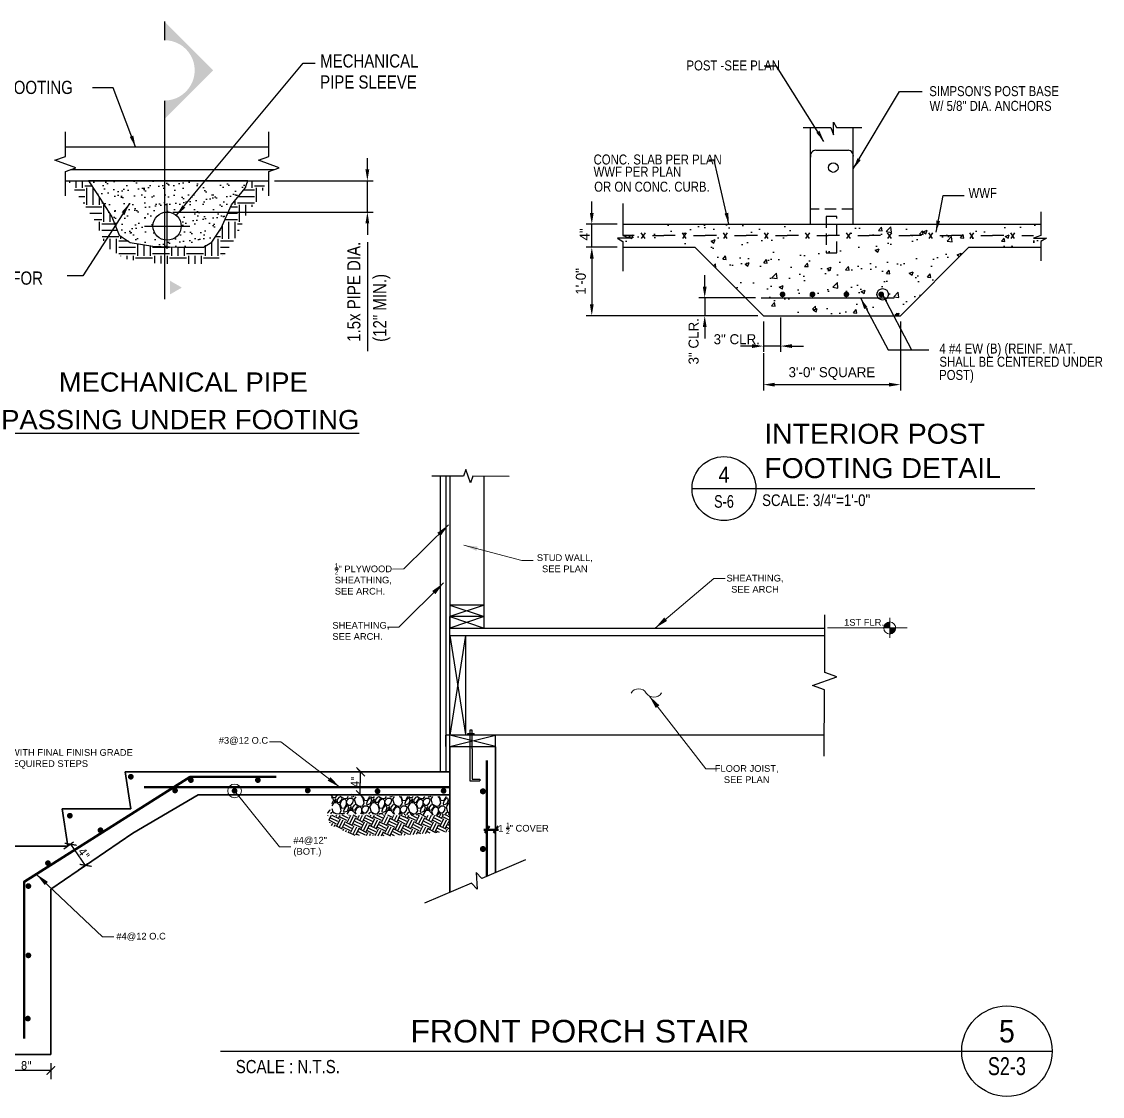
# Model space of a CAD drawing. Extents: x 4834 to 83801, y -13735 to 32221.
# Drawn here: x 10994.9 to 11184.2, y -5159.3 to -4971.1 of the extents above; entities that cross this region are included whole.
import ezdxf
from ezdxf.enums import TextEntityAlignment as Align

# ---------------------------------------------------------------- set-up
doc = ezdxf.new("R2010")
doc.units = 0
doc.header["$LTSCALE"] = 8
doc.header["$MEASUREMENT"] = 0
doc.linetypes.add('HIDDEN', pattern=[0.375, 0.25, -0.125])
doc.layers.get('0').update_dxf_attribs({"lineweight": 9})
doc.layers.get('DefPoints').update_dxf_attribs({"color": 17})
for name, color, linetype in [('A-TEXT', 6, 'Continuous'), ('CMU', 3, 'Continuous'), ('E.O.S', 10, 'Continuous'), ('S-ANNO-PATT', 101, 'Continuous'), ('S-BAR', 6, 'Continuous'), ('S-DIM', 3, 'Continuous'), ('S-DIMS', 2, 'Continuous'), ('S-HATCH', 8, 'Continuous'), ('S-MARK', 3, 'Continuous'), ('S-SECT-CCON', 4, 'Continuous'), ('S-SECT-CONC', 193, 'Continuous'), ('S-SECT-MISC', 134, 'Continuous'), ('S-SECT-RBAR', 4, 'Continuous'), ('s-text', 6, 'Continuous'), ('STEEL', 7, 'Continuous')]:
    doc.layers.add(name, color=color, linetype=linetype)
for name, color, linetype, lineweight in [('A-Wall-New', 1, 'Continuous', 50), ('DIM_DA', 4, 'Continuous', 25), ('TEXT', 6, 'Continuous', 25)]:
    doc.layers.add(name, color=color, linetype=linetype, lineweight=lineweight)
doc.styles.add('ROOMS', font='arial.ttf', dxfattribs={"height": 8})
doc.styles.get("Standard").update_dxf_attribs({"font": 'stylu.ttf'})
doc.styles.add('TAHOMA 48', font='tahoma.ttf')
doc.dimstyles.new('arch1-12', dxfattribs={"dimtxt": 1.5, "dimasz": 1.5, "dimexe": 1.5, "dimexo": 1.5, "dimgap": 1.5, "dimtad": 1, "dimdec": 4, "dimzin": 3, "dimdsep": 46, "dimlunit": 4, "dimtxsty": 'Standard', "dimblk": 'ARCHTICK', "dimcen": 1.5, "dimadec": 0, "dimazin": 0, "dimtfac": 1, "dimtdec": 4, "dimtmove": 1, "dimatfit": 2, "dimfxl": 1, "dimtolj": 1, "dimtzin": 0, "dimarcsym": 0})
doc.dimstyles.new('Forum 24', dxfattribs={"dimscale": 24, "dimtxt": 0.1875, "dimasz": 0.09375, "dimexe": 0.0625, "dimexo": 0.0625, "dimgap": 0.125, "dimtad": 1, "dimdec": 4, "dimrnd": 1, "dimzin": 7, "dimdsep": 46, "dimlunit": 4, "dimtxsty": 'Standard', "dimblk": 'OBLIQUE', "dimblk1": 'DIMTICK', "dimblk2": 'OBLIQUE', "dimcen": -0.0625, "dimdle": 0.125, "dimclrd": 256, "dimclre": 256, "dimclrt": 256, "dimadec": 0, "dimazin": 0, "dimtfac": 1, "dimtdec": 4, "dimtmove": 1, "dimatfit": 3, "dimfxl": 0.0625, "dimtvp": 1.2, "dimfrac": 2, "dimtolj": 1, "dimtzin": 7, "dimlwd": 13, "dimarcsym": 0})
doc.dimstyles.new('STD-16', dxfattribs={"dimscale": 16, "dimtxt": 0.109375, "dimasz": 0.125, "dimexe": 0.0625, "dimexo": 0.0625, "dimgap": 0.0625, "dimtad": 1, "dimdec": 4, "dimzin": 3, "dimdsep": 46, "dimlunit": 4, "dimtxsty": 'Standard', "dimcen": 0.09375, "dimclrd": 256, "dimclre": 256, "dimclrt": 50, "dimadec": 0, "dimazin": 0, "dimtfac": 1, "dimtdec": 4, "dimtmove": 2, "dimatfit": 3, "dimfxl": 1, "dimfrac": 2, "dimtolj": 1, "dimtzin": 0, "dimarcsym": 0})
doc.dimstyles.new('STD-16$7', dxfattribs={"dimscale": 16, "dimtxt": 0.09375, "dimasz": 0.125, "dimexe": 0.0625, "dimexo": 0.0625, "dimgap": 0.0625, "dimtad": 1, "dimdec": 4, "dimzin": 3, "dimdsep": 46, "dimlunit": 4, "dimtxsty": 'Standard', "dimcen": 0.0625, "dimdle": 0.0625, "dimclrd": 256, "dimclre": 4, "dimclrt": 6, "dimadec": 0, "dimazin": 0, "dimtfac": 1, "dimtdec": 4, "dimtix": 1, "dimtmove": 2, "dimatfit": 3, "dimfxl": 1, "dimfrac": 1, "dimtolj": 1, "dimtzin": 0, "dimarcsym": 0})

# ---------------------------------------------------------------- blocks, each defined once
blk = doc.blocks.new('*D579')
at = {"layer": 'DefPoints', "color": 0, "transparency": 16777216}
for p in [(11100.21, -5010.58), (11094.77, -5022.58), (11124.82, -5022.58)]:
    blk.add_point(p, dxfattribs=at)
at = {"layer": 's-text', "lineweight": -2, "transparency": 16777216}
for p, q in [((11099.21, -5010.58), (11093.77, -5010.58)), ((11094.77, -5012.58), (11094.77, -5020.58)), ((11123.82, -5022.58), (11093.77, -5022.58))]:
    blk.add_line(p, q, dxfattribs=at)
at = {"layer": 's-text', "transparency": 16777216}
for points in [[(11094.43, -5012.58), (11095.1, -5012.58), (11094.77, -5010.58)], [(11094.43, -5020.58), (11095.1, -5020.58), (11094.77, -5022.58)]]:
    blk.add_solid(points, dxfattribs=at)
at = {"layer": 's-text', "color": 50, "transparency": 16777216, "insert": (11092.86, -5016.58), "char_height": 1.75, "attachment_point": 5, "rotation": 90}
blk.add_mtext('\\A1;1\'-0"', dxfattribs=at)
blk = doc.blocks.new('*D580')
at = {"layer": 'DefPoints', "color": 0, "transparency": 16777216}
for p in [(11094.77, -5006.58), (11100.21, -5006.58), (11100.21, -5010.58)]:
    blk.add_point(p, dxfattribs=at)
at = {"layer": 's-text', "lineweight": -2, "transparency": 16777216}
for p, q in [((11094.77, -5004.58), (11094.77, -5002.58)), ((11099.21, -5006.58), (11093.77, -5006.58)), ((11094.77, -5010.58), (11094.77, -5006.58)), ((11099.21, -5010.58), (11093.77, -5010.58)), ((11094.77, -5012.58), (11094.77, -5014.58))]:
    blk.add_line(p, q, dxfattribs=at)
at = {"layer": 's-text', "transparency": 16777216}
for points in [[(11094.43, -5004.58), (11095.1, -5004.58), (11094.77, -5006.58)], [(11094.43, -5012.58), (11095.1, -5012.58), (11094.77, -5010.58)]]:
    blk.add_solid(points, dxfattribs=at)
at = {"layer": 's-text', "color": 50, "transparency": 16777216, "insert": (11093.52, -5008.35), "char_height": 1.75, "attachment_point": 5, "rotation": 90}
blk.add_mtext('\\A1;4"', dxfattribs=at)
blk = doc.blocks.new('*D576')
at = {"layer": 'DefPoints', "color": 0, "transparency": 16777216}
for p in [(11148.82, -5022.58), (11124.82, -5028.14), (11148.82, -5034.65)]:
    blk.add_point(p, dxfattribs=at)
at = {"layer": 'S-DIMS', "lineweight": -2, "transparency": 16777216}
for p, q in [((11148.82, -5023.58), (11148.82, -5035.65)), ((11124.82, -5029.14), (11124.82, -5035.65)), ((11126.82, -5034.65), (11146.82, -5034.65))]:
    blk.add_line(p, q, dxfattribs=at)
at = {"layer": 'S-DIMS', "transparency": 16777216}
for points in [[(11126.82, -5034.32), (11126.82, -5034.99), (11124.82, -5034.65)], [(11146.82, -5034.32), (11146.82, -5034.99), (11148.82, -5034.65)]]:
    blk.add_solid(points, dxfattribs=at)
at = {"layer": 'S-DIMS', "color": 50, "transparency": 16777216, "insert": (11136.82, -5032.71), "char_height": 1.75, "attachment_point": 5}
blk.add_mtext('\\A1;3\'-0" SQUARE', dxfattribs=at)
blk = doc.blocks.new('psect')
at = {"color": 160}
blk.add_line((-24, 0), (24, 0), dxfattribs=at)
at = {"color": 202}
blk.add_circle((0, 0), 24, dxfattribs=at)
at = {"color": 33, "width": 0.9375}
blk.add_attdef('SN', text='', height=12, dxfattribs=at).set_placement((0, 10.53), align=Align.MIDDLE)
at = {"color": 104, "width": 0.75}
blk.add_attdef('SHT', text='', height=9.5, dxfattribs=at).set_placement((0, -9.63), align=Align.MIDDLE)
blk = doc.blocks.new('*D586')
at = {"layer": 'DefPoints', "color": 0, "transparency": 16777216}
for p in [(11124.43, -5019.47), (11114.54, -5022.58), (11124.82, -5022.58)]:
    blk.add_point(p, dxfattribs=at)
at = {"layer": 'S-DIMS', "lineweight": -2, "transparency": 16777216}
for p, q in [((11114.54, -5017.47), (11114.54, -5015.47)), ((11123.43, -5019.47), (11113.54, -5019.47)), ((11114.54, -5019.47), (11114.54, -5022.58)), ((11123.82, -5022.58), (11113.54, -5022.58)), ((11114.54, -5024.58), (11114.54, -5026.58))]:
    blk.add_line(p, q, dxfattribs=at)
at = {"layer": 'S-DIMS', "transparency": 16777216}
for points in [[(11114.21, -5017.47), (11114.88, -5017.47), (11114.54, -5019.47)], [(11114.21, -5024.58), (11114.88, -5024.58), (11114.54, -5022.58)]]:
    blk.add_solid(points, dxfattribs=at)
at = {"layer": 'S-DIMS', "color": 50, "transparency": 16777216, "insert": (11112.6, -5027.06), "char_height": 1.75, "attachment_point": 5, "rotation": 90}
blk.add_mtext('\\A1;3" CLR.', dxfattribs=at)
blk = doc.blocks.new('*D587')
at = {"layer": 'DefPoints', "color": 0, "transparency": 16777216}
for p in [(11124.82, -5022.58), (11127.82, -5021.92), (11124.82, -5027.9)]:
    blk.add_point(p, dxfattribs=at)
at = {"layer": 'S-DIMS', "lineweight": -2, "transparency": 16777216}
for p, q in [((11127.82, -5022.92), (11127.82, -5028.9)), ((11124.82, -5023.58), (11124.82, -5028.9)), ((11122.82, -5027.9), (11120.82, -5027.9)), ((11127.82, -5027.9), (11124.82, -5027.9)), ((11129.82, -5027.9), (11131.82, -5027.9))]:
    blk.add_line(p, q, dxfattribs=at)
at = {"layer": 'S-DIMS', "transparency": 16777216}
for points in [[(11122.82, -5027.57), (11122.82, -5028.24), (11124.82, -5027.9)], [(11129.82, -5027.57), (11129.82, -5028.24), (11127.82, -5027.9)]]:
    blk.add_solid(points, dxfattribs=at)
at = {"layer": 'S-DIMS', "color": 50, "transparency": 16777216, "insert": (11120.16, -5026.71), "char_height": 1.75, "attachment_point": 5}
blk.add_mtext('\\A1;3" CLR.', dxfattribs=at)
blk = doc.blocks.new('*U530')
for p, q in [((0.125, 0), (0, 0)), ((0.244, 0.031), (0.202, -0.031)), ((0.244, -0.031), (0.202, 0.031)), ((0.324, 0), (0.449, 0)), ((0.693, -0.031), (0.652, 0.031)), ((0.693, 0.031), (0.652, -0.031)), ((0.774, 0), (0.899, 0)), ((1.143, -0.031), (1.101, 0.031)), ((1.143, 0.031), (1.101, -0.031)), ((1.592, -0.031), (1.55, 0.031)), ((1.592, 0.031), (1.55, -0.031)), ((2.041, -0.031), (2, 0.031)), ((2.041, 0.031), (2, -0.031)), ((2.491, -0.031), (2.449, 0.031)), ((2.491, 0.031), (2.449, -0.031)), ((2.94, -0.031), (2.898, 0.031)), ((2.94, 0.031), (2.898, -0.031)), ((3.389, -0.031), (3.348, 0.031)), ((3.389, 0.031), (3.348, -0.031)), ((3.839, -0.031), (3.797, 0.031)), ((3.839, 0.031), (3.797, -0.031)), ((4.288, -0.031), (4.246, 0.031)), ((4.288, 0.031), (4.246, -0.031)), ((0.574, 0), (0.449, 0)), ((1.024, 0), (0.899, 0)), ((1.223, 0), (1.348, 0)), ((1.473, 0), (1.348, 0)), ((1.672, 0), (1.797, 0)), ((1.922, 0), (1.797, 0)), ((2.122, 0), (2.247, 0)), ((2.372, 0), (2.247, 0)), ((2.571, 0), (2.696, 0)), ((2.821, 0), (2.696, 0)), ((3.02, 0), (3.145, 0)), ((3.27, 0), (3.145, 0)), ((3.47, 0), (3.595, 0)), ((3.72, 0), (3.595, 0)), ((3.919, 0), (4.044, 0)), ((4.169, 0), (4.044, 0)), ((4.368, 0), (4.493, 0))]:
    blk.add_line(p, q)
blk = doc.blocks.new('*X528')
at = {"color": 0}
for p, q in [((102.38, 45.52), (102.38, 45.85)), ((103.21, 44.25), (105, 44.25)), ((103.5, 44.62), (103.5, 45.85)), ((104.62, 44.62), (104.62, 45.85)), ((105, 45), (106.32, 45)), ((105.38, 41.62), (105.38, 44.62)), ((106.5, 41.62), (106.5, 44.62)), ((133.19, 44.25), (135, 44.25)), ((133.5, 44.62), (133.5, 44.7)), ((134.62, 44.62), (134.62, 45.85)), ((135, 45), (136.8, 45)), ((135.38, 42.18), (135.38, 44.62)), ((136.5, 44.18), (136.5, 44.62)), ((103.96, 43.12), (105, 43.12)), ((107.62, 41.62), (107.62, 43.01)), ((131.62, 41.62), (131.62, 42.33)), ((132.27, 43.12), (135, 43.12)), ((104.71, 42), (105, 42)), ((105.19, 41.25), (108, 41.25)), ((108, 42), (108.27, 42)), ((108.38, 38.62), (108.38, 41.62)), ((130.88, 41.25), (132, 41.25)), ((132, 42), (135, 42)), ((132.38, 38.62), (132.38, 41.62)), ((133.5, 39.76), (133.5, 41.62)), ((134.62, 41.26), (134.62, 41.62)), ((105.91, 40.12), (108, 40.12)), ((106.64, 39), (108, 39)), ((107.62, 37.08), (107.62, 38.62)), ((108, 38.25), (110.39, 38.25)), ((109.5, 38.62), (109.5, 40.09)), ((129.87, 39), (132, 39)), ((130.37, 40.12), (132, 40.12)), ((130.5, 35.62), (130.5, 38.62)), ((131.62, 35.75), (131.62, 38.62)), ((132, 38.25), (132.82, 38.25)), ((108, 37.12), (110.85, 37.12)), ((128.94, 37.12), (129, 37.12)), ((129.38, 35.62), (129.38, 37.92)), ((132, 37.12), (132.31, 37.12)), ((108.07, 36), (111, 36)), ((108.38, 35.25), (108.38, 35.62)), ((109.5, 33.81), (109.5, 35.62)), ((110.62, 33.05), (110.62, 35.62)), ((111, 35.25), (112.73, 35.25)), ((111.38, 35.62), (111.38, 36.16)), ((114.38, 32.62), (114.38, 34.76)), ((115.5, 32.62), (115.5, 34.57)), ((127.5, 32.62), (127.5, 34.98)), ((128.21, 36), (129, 36)), ((128.62, 32.62), (128.62, 35.62)), ((129, 35.25), (131.3, 35.25)), ((111, 34.12), (114, 34.12)), ((111, 33), (114, 33)), ((111.38, 32.54), (111.38, 32.62)), ((112.5, 32.03), (112.5, 32.62)), ((113.62, 31.84), (113.62, 32.62)), ((116.62, 32.62), (116.62, 34.37)), ((117, 34.12), (120, 34.12)), ((117, 33), (120, 33)), ((117.38, 31.28), (117.38, 32.62)), ((118.5, 31.25), (118.5, 32.62)), ((119.62, 31.21), (119.62, 32.62)), ((120.38, 32.62), (120.38, 34.19)), ((121.5, 32.62), (121.5, 34.16)), ((122.62, 32.62), (122.62, 34.16)), ((123, 34.12), (126, 34.12)), ((123, 33), (126, 33)), ((123.38, 31.16), (123.38, 32.62)), ((124.5, 31.16), (124.5, 32.62)), ((125.62, 31.16), (125.62, 32.62)), ((126.38, 32.62), (126.38, 34.32)), ((129, 34.12), (130.57, 34.12)), ((129, 33), (129.84, 33)), ((129.38, 32.6), (129.38, 32.62)), ((114, 32.25), (117, 32.25)), ((120, 32.25), (123, 32.25)), ((126, 32.25), (128.77, 32.25))]:
    blk.add_line(p, q, dxfattribs=at)
blk = doc.blocks.new('*D574')
at = {"layer": 'DefPoints', "color": 0, "transparency": 16777216}
for p in [(11038.22, -4998.98), (11055.47, -4998.98), (11020.4, -5004.43)]:
    blk.add_point(p, dxfattribs=at)
at = {"layer": 'S-DIMS', "lineweight": -2, "transparency": 16777216}
for p, q in [((11055.47, -4996.98), (11055.47, -4994.98)), ((11039.22, -4998.98), (11056.47, -4998.98)), ((11055.47, -5004.43), (11055.47, -4998.98)), ((11021.4, -5004.43), (11056.47, -5004.43)), ((11055.47, -5006.43), (11055.47, -5008.43))]:
    blk.add_line(p, q, dxfattribs=at)
at = {"layer": 'S-DIMS', "transparency": 16777216}
for points in [[(11055.13, -4996.98), (11055.8, -4996.98), (11055.47, -4998.98)], [(11055.13, -5006.43), (11055.8, -5006.43), (11055.47, -5004.43)]]:
    blk.add_solid(points, dxfattribs=at)
blk = doc.blocks.new('_ArchTick')
at = {"color": 0, "linetype": 'ByBlock', "const_width": 0.15}
blk.add_lwpolyline([(-0.5, -0.5), (0.5, 0.5)], dxfattribs=at)
blk = doc.blocks.new('*D561')
at = {"layer": 'A-TEXT', "color": 0, "lineweight": -2, "transparency": 16777216}
for p, q in [((10991.71, -5153.14), (10991.71, -5156.25)), ((11000.03, -5153.44), (11000.03, -5156.25)), ((11000.03, -5154.75), (10991.71, -5154.75))]:
    blk.add_line(p, q, dxfattribs=at)
at = {"layer": 'DefPoints', "color": 0, "transparency": 16777216}
for p in [(10991.71, -5151.64), (11000.03, -5151.94), (10991.71, -5154.75)]:
    blk.add_point(p, dxfattribs=at)
at = {"layer": 'A-TEXT', "color": 0, "lineweight": -2, "transparency": 16777216, "xscale": 1.5, "yscale": 1.5, "zscale": 1.5, "rotation": 180}
blk.add_blockref('_ArchTick', (10991.71, -5154.75), dxfattribs=at)
at = {"layer": 'A-TEXT', "color": 0, "lineweight": -2, "transparency": 16777216, "xscale": 1.5, "yscale": 1.5, "zscale": 1.5}
blk.add_blockref('_ArchTick', (11000.03, -5154.75), dxfattribs=at)
at = {"layer": 'A-TEXT', "color": 0, "transparency": 16777216, "insert": (10995.76, -5153.86), "char_height": 1.5, "attachment_point": 5, "style": 'TAHOMA 48'}
blk.add_mtext('\\A1;8"', dxfattribs=at)
blk = doc.blocks.new('_Oblique')
at = {"color": 0, "linetype": 'ByBlock', "lineweight": -2}
blk.add_line((-0.5, -0.5), (0.5, 0.5), dxfattribs=at)
blk = doc.blocks.new('DIMTICK')
for p, q in [((0, 1), (0, -1)), ((-1, 0), (1, 0))]:
    blk.add_line(p, q)
at = {"const_width": 0.141}
blk.add_lwpolyline([(0.707, 0.707), (-0.707, -0.707)], dxfattribs=at)
blk = doc.blocks.new('*D563')
at = {"layer": 'A-TEXT', "color": 0, "lineweight": -2, "transparency": 16777216}
for p, q in [((11003.99, -5114.79), (11002.29, -5116)), ((11006.13, -5118.82), (11003.51, -5115.13)), ((11006.46, -5118.58), (11004.91, -5119.68))]:
    blk.add_line(p, q, dxfattribs=at)
at = {"layer": 'DefPoints', "color": 0, "transparency": 16777216}
for p in [(11003.51, -5115.13), (11005.22, -5113.92), (11007.69, -5117.71)]:
    blk.add_point(p, dxfattribs=at)
at = {"layer": 'A-TEXT', "color": 0, "lineweight": -2, "transparency": 16777216, "xscale": 1.5, "yscale": 1.5, "zscale": 1.5}
for p, rotation in [((11003.51, -5115.13), 125.386686971955), ((11006.13, -5118.82), 305.386686971955)]:
    blk.add_blockref('_ArchTick', p, dxfattribs=dict(at, rotation=rotation))
at = {"layer": 'A-TEXT', "color": 0, "transparency": 16777216, "insert": (11005.83, -5116.79), "char_height": 1.5, "attachment_point": 5, "rotation": 305.3867, "style": 'TAHOMA 48'}
blk.add_mtext('\\A1;4"', dxfattribs=at)
blk = doc.blocks.new('*D564')
at = {"layer": 'A-TEXT', "color": 0, "lineweight": -2, "transparency": 16777216}
for p, q in [((11055.7, -5102.47), (11052.79, -5102.42)), ((11054.22, -5106.45), (11054.29, -5102.45)), ((11055.7, -5106.47), (11052.72, -5106.42))]:
    blk.add_line(p, q, dxfattribs=at)
at = {"layer": 'DefPoints', "color": 0, "transparency": 16777216}
for p in [(11054.29, -5102.45), (11057.2, -5102.5), (11057.2, -5106.5)]:
    blk.add_point(p, dxfattribs=at)
at = {"layer": 'A-TEXT', "color": 0, "lineweight": -2, "transparency": 16777216, "xscale": 1.5, "yscale": 1.5, "zscale": 1.5}
for p, rotation in [((11054.29, -5102.45), 89.02474909010994), ((11054.22, -5106.45), 269.0247490901099)]:
    blk.add_blockref('_ArchTick', p, dxfattribs=dict(at, rotation=rotation))
at = {"layer": 'A-TEXT', "color": 0, "transparency": 16777216, "insert": (11053.32, -5104.15), "char_height": 1.5, "attachment_point": 5, "rotation": 89.0247, "style": 'TAHOMA 48'}
blk.add_mtext('\\A1;4"', dxfattribs=at)
blk = doc.blocks.new('sect_num')
at = {"layer": 'S-MARK', "color": 160}
blk.add_line((-6, 0), (6, 0), dxfattribs=at)
at = {"layer": 'S-MARK', "color": 202}
blk.add_circle((0, 0), 6, dxfattribs=at)
at = {"layer": 'S-MARK', "color": 33, "width": 0.9375}
blk.add_attdef('SN', text='', height=3, dxfattribs=at).set_placement((0, 2.63), align=Align.MIDDLE)
at = {"layer": 'S-MARK', "color": 104, "width": 0.75}
blk.add_attdef('SHT', text='', height=2.38, dxfattribs=at).set_placement((0, -1.99), align=Align.MIDDLE)

msp = doc.modelspace()

# ---------------------------------------------------------------- hatches: boundary and pattern name
at = {"ltscale": 2}
h = msp.add_hatch(color=0, dxfattribs=at)
h.paths.add_polyline_path([(11146.94144, -5076.20438, 0.414213562), (11145.88304, -5077.26278), (11146.94144, -5077.26278)])
h.paths.add_polyline_path([(11147.99984, -5077.26278), (11146.94144, -5077.26278), (11146.94144, -5078.32118, 0.414213562)])
at = {"layer": 'S-ANNO-PATT'}
h = msp.add_hatch(dxfattribs=at)
h.set_pattern_fill('AR-CONC', color=256, style=0)
h.set_pattern_definition([(50, (10715.3254, -5088.4964), (7.1726, -0.62752), [0.75, -8.25]), (355, (10715.3254, -5088.4964), (-1.38751, 7.52192), [0.6, -6.6]), (100.4514, (10715.923, -5088.549), (5.78509, 6.8944), [0.6374, -7.01142]), (46.1842, (10715.325, -5086.496), (10.67241, -1.65519), [1.125, -12.375]), (96.6356, (10716.215, -5086.634), (9.34663, 9.74118), [0.9561, -10.51713]), (351.1842, (10715.325, -5086.496), (9.34662, 9.74119), [0.9, -9.9]), (21, (10716.3254, -5086.9964), (5.96907, -4.02619), [0.75, -8.25]), (326, (10716.3254, -5086.9964), (2.43315, 7.2515), [0.6, -6.6]), (71.4514, (10716.823, -5087.332), (8.40223, 3.2253), [0.6374, -7.01142]), (37.5, (10715.3254, -5088.4964), (0.121599, 3.328939), [0, -6.52, 0, -6.7, 0, -6.625]), (7.5, (10715.3254, -5088.4964), (2.630695, 3.944117), [0, -3.82, 0, -6.37, 0, -2.525]), (327.5, (10713.0954, -5088.4964), (5.338224, -0.225549), [0, -2.5, 0, -7.8, 0, -10.35]), (317.5, (10712.0954, -5088.4964), (5.83186, 1.00105), [0, -3.25, 0, -5.18, 0, -7.35])])
h.paths.add_polyline_path([(11144.72879, -5019.47036), (11126.82275, -5019.47036), (11121.70695, -5019.47036), (11124.81533, -5022.57874), (11148.81581, -5022.57874), (11152.54847, -5018.84608), (11146.73413, -5018.84608, -0.73602851)])
h.paths.add_polyline_path([(11129.98554, -5011.1942), (11129.98554, -5006.57842), (11100.21219, -5006.57842), (11100.21219, -5008.54833), (11101.49346, -5009.01709), (11099.24342, -5009.01709), (11100.21219, -5009.5796), (11100.21219, -5010.5785), (11112.81509, -5010.5785), (11121.70695, -5019.47036), (11126.82275, -5019.47036), (11144.72879, -5019.47036, -0.152054813), (11144.53445, -5018.84608, -1), (11146.73413, -5018.84608), (11152.54847, -5018.84608), (11160.81605, -5010.5785), (11173.41895, -5010.5785), (11173.41895, -5009.5796), (11174.38772, -5009.01709), (11172.13767, -5009.01709), (11173.41895, -5008.54833), (11173.41895, -5006.57842), (11140.14549, -5006.57842), (11140.14549, -5007.93079), (11140.58347, -5007.93079), (11140.57726, -5007.9401), (11140.57105, -5007.93079), (11140.14549, -5007.93079), (11140.14549, -5011.1942)])
h.paths.add_polyline_path([(11145.20243, -5009.82995, -1), (11145.70244, -5009.82995, -1)], flags=16)
h.paths.add_polyline_path([(11137.6532, -5018.84608, -1), (11137.15319, -5018.84608, -1)], flags=16)
h.paths.add_polyline_path([(11128.4287, -5009.82995, -1), (11127.92869, -5009.82995, -1)], flags=16)
h.paths.add_polyline_path([(11128.4287, -5018.84608, -1), (11127.92869, -5018.84608, -1)], flags=16)
at = {"layer": 'S-ANNO-PATT', "transparency": 33554559}
h = msp.add_hatch(dxfattribs=at)
h.set_pattern_fill('GRAVEL', color=256, scale=3, angle=63.4203233)
h.set_pattern_definition([(291.433111, (8774.1305, -4277.35213), (13.407845635, -33.544443287), [0.403608, -39.957264]), (248.390064, (8774.27798, -4277.72782), (13.424969221, 33.5375938524), [0.692604, -68.5677743]), (195.93077, (8774.0229, -4278.37174), (42.935586015, 12.06380759), [0.488364, -48.3480978]), (330.694012, (8774.17013, -4279.75367), (-52.316454591, 29.529452739), [0.630714, -62.440674]), (356.2539775, (8774.72012, -4280.06239), (-38.9068965974, 2.693213166), [0.618465, -61.2281194]), (60.694012, (8775.33727, -4280.1028), (-29.529452739, -52.316454591), [0.630714, -62.440674]), (101.114564, (8775.64599, -4279.5528), (9.379156217, -48.3014640425), [0.834087, -82.5745456]), (135.6756517, (8775.4852, -4278.73436), (-49.628378501, 48.3117381945), [0.787464, -77.9589645]), (184.849889, (8774.92185, -4278.18414), (-45.61681267, -4.0132781895), [0.63285, -62.6522193]), (238.656682, (8774.29127, -4278.23765), (17.448521563, 28.170003466), [0.722496, -35.4022877]), (285.817761, (8773.91545, -4278.85471), (13.4044209173, -46.960850715), [0.934344, -92.500125]), (202.234398, (8775.52586, -4277.11099), (-25.493913887, -10.72661898), [0.318903, -31.5715344]), (234.889558, (8775.23067, -4277.23166), (22.816111949, 32.1935558075), [0.606711, -60.0645342]), (288.42032, (8774.8817, -4277.728), (2.682939, -1.3423257), [0.424263, -3.8183777]), (266.618914, (8774.4658, -4277.7547), (1.345750404, 16.09934644), [0.228474, -22.6188453]), (355.221733, (8774.4523, -4277.9828), (-9.39114273, 1.34403804), [0.323109, -15.8323854]), (94.38408, (8774.7743, -4278.0097), (-1.33890097, 10.73346841), [0.524787, -16.9680687]), (224.985374, (8774.7342, -4277.4864), (5.3675904, 4.02355234), [0.379473, -9.10736]), (79.809864, (8773.67378, -4279.53888), (5.374439821, 30.856367197), [0.5316, -52.6285354]), (133.766499, (8773.76783, -4279.01567), (24.143026407, -25.497338604), [0.445983, -44.1522232]), (356.618914, (8774.1976, -4277.21798), (-16.09934644, 1.345750404), [0.456945, -22.3903743]), (47.030783, (8774.65376, -4277.24493), (-21.472073904, -22.80241308), [0.5316, -52.6285354]), (42.864278, (8775.3372, -4280.37112), (-12.07750646, -10.730043697), [0.51264, -25.1193712]), (358.195464, (8775.71295, -4280.0224), (-36.223957584, 1.35088748), [0.429534, -42.5239292]), (130.221733, (8776.89397, -4278.53347), (-10.730043697, 12.07750646), [0.456945, -22.3903743]), (80.774348, (8776.5989, -4278.18457), (-6.718477866, -40.247509925), [0.502893, -49.786271]), (132.864278, (8776.23623, -4279.8481), (10.730043697, -12.07750646), [0.25632, -25.3756912]), (164.730256, (8776.81343, -4278.69445), (-12.07408174, 2.68636373), [0.15297, -15.1440885]), (229.38408, (8776.66586, -4278.6542), (6.70991607, 6.70649136), [0.618465, -11.750852]), (249.429329, (8776.26325, -4279.12364), (10.740317849, 28.171715825), [0.57315, -56.7417695]), (7.11039, (8775.0158, -4278.1305), (-6.7082037, 0.00171236), [0.432666, -10.383988]), (56.57755, (8775.44512, -4278.07695), (28.185414694, 42.925311863), [0.755382, -74.782688]), (124.365719, (8775.8612, -4277.44648), (13.411270352, -20.12803586), [0.308868, -30.5780224]), (153.42032, (8775.6868, -4277.1915), (-4.0252647, -1.3406133), [0.18, -2.82]), (183.67676, (8776.15592, -4279.13702), (24.149875842, 1.335476252), [0.416772, -41.26056]), (111.433111, (8775.74, -4279.16375), (-13.407845635, 33.544443287), [0.807216, -39.553656]), (63.42032, (8775.445, -4278.4124), (-1.3406133, 4.0252647), [0.78, -2.22]), (28.72517, (8775.79404, -4277.7148), (32.20382996, 17.433110335), [0.474342, -46.959823]), (317.474927, (8776.21, -4277.4868), (9.38943037, -8.05224176), [0.436806, -21.4035237]), (271.0662987, (8776.53192, -4277.78206), (1.3252021, -64.3990981256), [0.711195, -70.4084225]), (238.846402, (8776.54516, -4278.49314), (-20.133172935, -33.535881494), [0.752397, -74.4872202])])
h.paths.add_polyline_path([(11069.91205, -5110.04478), (11069.91205, -5107.37324), (11069.26198, -5106.74699), (11055.71696, -5106.78922), (11055.87205, -5106.94431), (11049.1873, -5106.55653), (11049.23885, -5108.98437), (11048.48665, -5109.10003), (11048.48665, -5109.79283)])
h = msp.add_hatch(dxfattribs=at)
h.set_pattern_fill('EARTH', color=256, scale=5.4, angle=63.4203233)
h.set_pattern_definition([(63.420323, (8775.1762, -4278.5365), (-0.603276, 1.8113691), [1.35, -1.35]), (63.420323, (8774.7235, -4278.31), (-0.603276, 1.8113691), [1.35, -1.35]), (63.420323, (8774.2708, -4278.0835), (-0.603276, 1.8113691), [1.35, -1.35]), (153.420323, (8774.1953, -4277.8571), (-1.8113691, -0.603276), [1.35, -1.35]), (153.420323, (8774.4219, -4277.4043), (-1.8113691, -0.603276), [1.35, -1.35]), (153.420323, (8774.6484, -4276.9516), (-1.8113691, -0.603276), [1.35, -1.35])])
h.paths.add_polyline_path([(11069.91205, -5112.93537), (11069.91205, -5110.35356), (11069.61177, -5110.06428), (11048.48848, -5110.00866), (11048.96926, -5111.70499), (11053.1022, -5113.59634), (11056.40486, -5113.5824), (11059.26308, -5113.71895)])
at = {"layer": 'S-HATCH'}
h = msp.add_hatch(dxfattribs=at)
h.set_pattern_fill('AR-SAND', color=256, scale=1.32, style=0)
h.set_pattern_definition([(37.5, (2483.1742, -9032.0812), (-0.08315123, 2.54340738), [0, -2.0064, 0, -2.244, 0, -2.145]), (7.5, (2483.1742, -9032.0812), (2.3361053, 3.7252328), [0, -1.0824, 0, -1.8084, 0, -0.693]), (327.5, (2481.5506, -9032.0812), (4.11066726, 0.00746995), [0, -0.66, 0, -2.376, 0, -3.102]), (317.5, (2481.5506, -9032.0812), (3.9680871, 1.1585317), [0, -0.33, 0, -1.5576, 0, -1.782])])
h.paths.add_polyline_path([(11006.62611, -4998.98114), (11008.10089, -5001.20687), (11010.69911, -5005.24451), (11012.01354, -5008.45434), (11013.95195, -5009.76015), (11017.88572, -5010.43036), (11020.39684, -5010.50336), (11020.39684, -5010.27855), (11020.39684, -5009.37614, -0.414213562), (11017.92184, -5006.90114, -1), (11022.87184, -5006.90114, -0.414213562), (11020.39684, -5009.37614), (11020.39684, -5010.50336), (11022.29286, -5010.55848), (11026.76689, -5010.55848), (11028.23663, -5009.6971), (11029.83876, -5007.22611), (11031.68184, -5003.14726), (11034.04652, -5000.25999), (11034.50795, -4998.98114)])
at = {"layer": 'S-MARK'}
h = msp.add_hatch(color=256, dxfattribs=at)
edge = h.paths.add_edge_path()
edge.add_line((11028.48144, -4979.62252), (11019.94856, -4988.15539))
edge.add_line((11019.94856, -4988.15539), (11019.94856, -4984.90249))
edge.add_ellipse((11019.94856, -4979.62252), major_axis=(3.73351, 3.73351), ratio=1, start_angle=225, end_angle=405)
edge.add_line((11019.94856, -4974.34254), (11019.94856, -4971.08964))
edge.add_line((11019.94856, -4971.08964), (11028.48144, -4979.62252))

# ---------------------------------------------------------------- linework, layer by layer
at = {"color": 0, "ltscale": 2}
for p, q in [((11146.94144, -5079.0065), (11146.94144, -5075.48509)), ((11136.02157, -5077.26278), (11149.97015, -5077.26278))]:
    msp.add_line(p, q, dxfattribs=at)
msp.add_line((11074.1737, -5095.70697), (11074.1737, -5096.0311))
msp.add_circle((11146.94144, -5077.26278), 1.0584, dxfattribs=at)
for centre, radius, start, end in [((11102.97827, -5089.49883), 1.58853, 32.4933685, 147.5449423), ((11105.65438, -5087.78652), 1.58852, 212.7328931, 327.5450451)]:
    msp.add_arc(centre, radius, start, end)
at = {"layer": 'A-Wall-New'}
for p, q in [((11076.84184, -5111.9693), (11076.02839, -5113.12664)), ((11078.3632, -5111.9693), (11077.54975, -5113.12664)), ((11075.85604, -5112.57799), (11078.4578, -5112.57799))]:
    msp.add_line(p, q, dxfattribs=at)
at = {"layer": 'CMU'}
for p, q in [((11133.06655, -5006.57842), (11133.06655, -4989.65446)), ((11140.56459, -5006.57842), (11140.56459, -4989.65446)), ((11100.21219, -5006.57842), (11173.41895, -5006.57842)), ((11100.21219, -5010.5785), (11112.81509, -5010.5785)), ((11124.81533, -5022.57874), (11112.81509, -5010.5785)), ((11148.81581, -5022.57874), (11160.81605, -5010.5785)), ((11160.81605, -5010.5785), (11173.41895, -5010.5785)), ((11124.81533, -5022.57874), (11148.81581, -5022.57874))]:
    msp.add_line(p, q, dxfattribs=at)
at = {"layer": 'DIM_DA', "color": 2, "linetype": 'ByBlock'}
for p, q in [((11068.20054, -5050.70783), (11068.20054, -5095.91108)), ((11069.19407, -5050.70783), (11069.19407, -5077.27331)), ((11069.89055, -5050.70783), (11069.89055, -5077.27331)), ((11075.89055, -5050.70783), (11075.89055, -5077.27331)), ((11075.89328, -5073.26544), (11069.89055, -5073.26544)), ((11075.89328, -5073.26544), (11069.89055, -5075.26544)), ((11069.89055, -5073.26544), (11075.89328, -5075.26544)), ((11069.19407, -5075.65317), (11069.19407, -5102.45395)), ((11075.89328, -5075.26756), (11069.89055, -5075.26756)), ((11075.89328, -5075.26756), (11069.89055, -5077.26756)), ((11069.89055, -5075.26756), (11075.89328, -5077.26756)), ((11069.90464, -5078.59163), (11069.90464, -5075.22133)), ((11069.90464, -5077.27331), (11135.62643, -5077.27331)), ((11069.90464, -5078.59163), (11135.62041, -5078.59163)), ((11069.90464, -5078.59163), (11072.65682, -5095.91891)), ((11069.90464, -5096.03342), (11069.90464, -5078.59163)), ((11072.65682, -5078.59163), (11069.90737, -5096.03411)), ((11072.65682, -5078.59163), (11072.65682, -5095.91891)), ((11068.20054, -5095.91108), (11068.20054, -5102.45395)), ((11069.19122, -5098.03342), (11069.19122, -5096.02767)), ((11135.54081, -5096.02767), (11069.19407, -5096.02767)), ((11069.90464, -5098.03342), (11077.90737, -5096.03342)), ((11077.90737, -5098.03342), (11069.90464, -5096.03342)), ((11069.90737, -5098.03342), (11069.90737, -5096.02767)), ((11077.90737, -5098.03342), (11077.90737, -5096.02767)), ((11069.90464, -5098.03342), (11077.90737, -5098.03342))]:
    msp.add_line(p, q, dxfattribs=at)
at = {"layer": 'E.O.S', "color": 4}
for p, q in [((11073.04766, -5096.0311), (11073.04766, -5095.70697)), ((11073.42715, -5098.41212), (11073.42715, -5104.03588)), ((11073.80519, -5098.41212), (11073.80519, -5103.71868)), ((11073.42715, -5104.03701), (11075.15297, -5104.03701)), ((11073.80519, -5103.71868), (11075.15297, -5103.71868)), ((11075.15297, -5103.71868), (11075.15297, -5104.03701))]:
    msp.add_line(p, q, dxfattribs=at)
for points in [[(11073.04766, -5095.70697), (11074.1737, -5095.70697)], [(11074.1737, -5096.0311), (11073.04766, -5096.0311)], [(11073.80519, -5098.41212), (11073.80519, -5095.16672), (11073.42715, -5095.16672), (11073.42715, -5098.41212)]]:
    msp.add_lwpolyline(points, dxfattribs=at)
at = {"layer": 'S-BAR', "const_width": 0.5}
for points in [[(11014.29248, -5103.31269, -1), (11013.79248, -5103.31269, -1)], [(11024.81447, -5103.90019, -1), (11024.31447, -5103.90019, -1)], [(11036.53821, -5103.90019, -1), (11036.03821, -5103.90019, -1)], [(11022.03911, -5105.72171, -1), (11021.53911, -5105.72171, -1)], [(11032.46146, -5105.7794, -1), (11031.96146, -5105.7794, -1)], [(11045.27418, -5105.71405, -1), (11044.77418, -5105.71405, -1)], [(11057.49854, -5105.84476, -1), (11056.99854, -5105.84476, -1)], [(11069.06922, -5105.7794, -1), (11068.56922, -5105.7794, -1)], [(11003.62043, -5110.1295, -1), (11003.12043, -5110.1295, -1)], [(11008.98148, -5112.66389, -1), (11008.48148, -5112.66389, -1)], [(10999.77965, -5118.43831, -1), (10999.27965, -5118.43831, -1)], [(10996.35342, -5122.45104, -1), (10995.85342, -5122.45104, -1)], [(10996.35342, -5134.5871, -1), (10995.85342, -5134.5871, -1)], [(10996.25457, -5145.65436, -1), (10995.75457, -5145.65436, -1)]]:
    msp.add_lwpolyline(points, format="xyb", close=True, dxfattribs=at)
at = {"layer": 'S-BAR', "transparency": 33554610, "const_width": 0.525}
for points in [[(11075.43228, -5105.86195, 1), (11075.95728, -5105.86195, 1)], [(11075.43342, -5115.95815, 1), (11075.95842, -5115.95815, 1)]]:
    msp.add_lwpolyline(points, format="xyb", close=True, dxfattribs=at)
at = {"layer": 'S-DIM', "linetype": 'Continuous'}
for points in [[(11080.29688, -5050.71415), (11073.95207, -5050.68518), (11073.52749, -5051.83535), (11072.69936, -5049.52736), (11072.27478, -5050.67752), (11066.74653, -5050.65228)], [(11135.48681, -5099.71364), (11135.53978, -5088.1117), (11133.43662, -5087.33532), (11137.65695, -5085.82103), (11135.55378, -5085.04465), (11135.59993, -5074.93584)]]:
    msp.add_lwpolyline(points, dxfattribs=at)
at = {"layer": 'S-DIMS'}
for p, q in [((11055.46669, -5009.70614), (11055.46669, -5028.76513)), ((11123.41965, -5019.47036), (11117.85308, -5019.47036)), ((11123.81531, -5022.57874), (11117.85308, -5022.57874)), ((11124.81533, -5023.57876), (11124.81533, -5028.1356))]:
    msp.add_line(p, q, dxfattribs=at)
at = {"layer": 'S-MARK', "color": 160}
for p, q in [((11019.94856, -4971.08964), (11019.94856, -4974.34254)), ((11019.94856, -4984.94073), (11019.94856, -5019.66105)), ((11123.51988, -5052.85398), (11172.36464, -5052.85398)), ((11029.72068, -5151.35373), (11159.54224, -5151.35373))]:
    msp.add_line(p, q, dxfattribs=at)
at = {"layer": 'S-MARK'}
msp.add_solid([(11020.92561, -5018.84618), (11022.98328, -5017.65818), (11020.92561, -5016.47019)], dxfattribs=at)
at = {"layer": 'S-SECT-CCON'}
for p, q in [((11002.57684, -4993.04114), (11038.21684, -4993.04114)), ((11034.50795, -4998.98114), (11006.62611, -4998.98114))]:
    msp.add_line(p, q, dxfattribs=at)
at = {"layer": 'S-SECT-CCON', "linetype": 'Continuous'}
for points in [[(11002.57684, -5001.62114), (11002.57684, -4997.33114), (11004.39018, -4996.67114), (11000.76351, -4995.35114), (11002.57684, -4994.69114), (11002.57684, -4990.40114)], [(11038.21684, -5001.62114), (11038.21684, -4997.33114), (11040.03018, -4996.67114), (11036.40351, -4995.35114), (11038.21684, -4994.69114), (11038.21684, -4990.40114)]]:
    msp.add_lwpolyline(points, dxfattribs=at)
at = {"layer": 'S-SECT-CCON', "flags": 128}
msp.add_lwpolyline([(11083.13699, -5117.87318), (11075.52059, -5121.13763), (11074.51984, -5120.07196), (11074.68307, -5122.9912), (11073.68232, -5121.92553), (11065.46227, -5125.44871)], dxfattribs=at)
at = {"layer": 'S-SECT-CONC', "linetype": 'Continuous', "lineweight": 35}
for p, q in [((11069.91205, -5098.05614), (11069.91205, -5123.5415)), ((11077.91205, -5098.05614), (11077.91205, -5120.11263)), ((11014.02781, -5108.95395), (11013.02781, -5102.45395)), ((11013.02781, -5102.45395), (11069.91205, -5102.45395)), ((11025.84334, -5106.45395), (11069.91205, -5106.45395)), ((11003.02781, -5115.45395), (11002.02781, -5108.95395)), ((11002.02781, -5108.95395), (11014.02781, -5108.95395)), ((11014.40801, -5113.1959), (11000.02781, -5122.96656)), ((10991.02781, -5115.45395), (11003.02781, -5115.45395)), ((11000.02781, -5122.96656), (11000.02781, -5151.94128)), ((11000.02781, -5151.94128), (10991.71176, -5151.94128))]:
    msp.add_line(p, q, dxfattribs=at)
at = {"layer": 'S-SECT-CONC', "linetype": 'Continuous', "lineweight": 35, "flags": 128}
msp.add_lwpolyline([(11014.40801, -5113.1959), (11025.84334, -5106.45395)], dxfattribs=at)
at = {"layer": 'S-SECT-MISC'}
for p, q in [((11002.57684, -4998.98114), (11038.21684, -4998.98114)), ((11020.39684, -5010.86114), (11020.39684, -5002.94114)), ((11016.43684, -5006.90114), (11024.35684, -5006.90114))]:
    msp.add_line(p, q, dxfattribs=at)
at = {"layer": 'S-SECT-MISC', "linetype": 'Continuous', "lineweight": 50, "transparency": 33554610}
for p, q in [((11024.4211, -5103.30835), (11039.5085, -5103.30835)), ((11016.36115, -5105.14904), (11069.91205, -5105.14904))]:
    msp.add_line(p, q, dxfattribs=at)
at = {"layer": 'S-SECT-MISC'}
msp.add_lwpolyline([(11006.62611, -4998.98114), (11008.10089, -5001.20687), (11010.69911, -5005.24451), (11012.01354, -5008.45434), (11013.95195, -5009.76015), (11017.88572, -5010.43036), (11022.29286, -5010.55848), (11026.76689, -5010.55848), (11028.23663, -5009.6971), (11029.83876, -5007.22611), (11031.68184, -5003.14726), (11034.04652, -5000.25999), (11034.50795, -4998.98114)], dxfattribs=at)
at = {"layer": 'S-SECT-MISC', "linetype": 'Continuous', "lineweight": 50, "transparency": 33554610}
for points in [[(11076.39705, -5120.76197), (11076.39705, -5100.47512)], [(10995.33941, -5149.14997), (10995.33941, -5121.70734), (11024.4211, -5103.30835)]]:
    msp.add_lwpolyline(points, dxfattribs=at)
at = {"layer": 'S-SECT-MISC'}
msp.add_circle((11020.39684, -5006.90114), 2.475, dxfattribs=at)
at = {"layer": 'S-SECT-RBAR'}
for p, q in [((11003.48351, -4997.00114), (11039.12351, -4997.00114)), ((11124.43207, -5019.47036), (11147.72129, -5019.47036))]:
    msp.add_line(p, q, dxfattribs=at)
at = {"layer": 'S-SECT-RBAR', "const_width": 0.50001}
for points in [[(11128.4287, -5018.84608, -1), (11127.92869, -5018.84608, -1)], [(11133.67668, -5018.84608, -1), (11133.17667, -5018.84608, -1)], [(11139.60087, -5018.84608, -1), (11139.10086, -5018.84608, -1)], [(11145.20243, -5018.84608, 1), (11145.70244, -5018.84608, 1)]]:
    msp.add_lwpolyline(points, format="xyb", close=True, dxfattribs=at)
at = {"layer": 's-text'}
msp.add_line((11133.98425, -4993.59555), (11139.64689, -4993.59555), dxfattribs=at)
at = {"layer": 's-text', "linetype": 'HIDDEN'}
msp.add_line((11140.56459, -5003.90713), (11133.06655, -5003.90713), dxfattribs=at)
msp.add_lwpolyline([(11135.83493, -5011.5783), (11137.65841, -5011.5783), (11137.65841, -5005.20006), (11135.83493, -5005.20006)], close=True, dxfattribs=at)
at = {"layer": 's-text'}
msp.add_circle((11137.06556, -4996.65474), 0.82667, dxfattribs=at)
for centre, start, end in [((11134.04923, -4994.5983), 93.707518, 192.0580255), ((11139.58191, -4994.5983), 347.9419745, 86.292482)]:
    msp.add_arc(centre, 1.00485, start, end, dxfattribs=at)
at = {"layer": 'STEEL', "color": 1}
for p, q in [((11137.07907, -4990.93567), (11137.07907, -4988.68573)), ((11137.07907, -4988.68573), (11137.64156, -4989.65446)), ((11131.7735, -4989.65446), (11136.61033, -4989.65446)), ((11136.61033, -4989.65446), (11137.07907, -4990.93567)), ((11137.64156, -4989.65446), (11142.07378, -4989.65446)), ((11100.21219, -5002.91062), (11100.21219, -5008.54833)), ((11173.41895, -5004.40346), (11173.41895, -5008.54833)), ((11099.24342, -5009.01709), (11100.21219, -5009.5796)), ((11101.49346, -5009.01709), (11099.24342, -5009.01709)), ((11100.21219, -5008.54833), (11101.49346, -5009.01709)), ((11100.21219, -5009.5796), (11100.21219, -5014.78586)), ((11173.41895, -5008.54833), (11172.13767, -5009.01709)), ((11172.13767, -5009.01709), (11174.38772, -5009.01709)), ((11174.38772, -5009.01709), (11173.41895, -5009.5796)), ((11173.41895, -5009.5796), (11173.41895, -5012.95658))]:
    msp.add_line(p, q, dxfattribs=at)

# ---------------------------------------------------------------- block references
at = {"xscale": 1.32, "yscale": 1.32, "zscale": 1.32}
msp.add_blockref('sect_num', (11167.46224, -5151.35373), dxfattribs=at).add_auto_attribs({'SN': '5', 'SHT': 'S2-3'})
at = {"layer": 'S-HATCH', "xscale": 0.99, "yscale": 0.99, "zscale": 0.99}
msp.add_blockref('*X528', (10902.02911, -5044.37575), dxfattribs=at)
at = {"layer": 'S-MARK', "xscale": 0.2333324000001085, "yscale": 0.2333324000001085, "zscale": 0.2333324000001085}
msp.add_blockref('psect', (11117.9199, -5052.85398), dxfattribs=at).add_auto_attribs({'SN': '4', 'SHT': 'S-6'})
at = {"layer": 'S-SECT-MISC', "xscale": 16, "yscale": 16, "zscale": 16}
msp.add_blockref('*U530', (11100.21219, -5008.54833), dxfattribs=at)

# ---------------------------------------------------------------- texts
at = {"layer": 'S-MARK', "color": 3, "width": 1.0625}
for s, p in [('MECHANICAL PIPE', (11023.23526, -5034.19552)), ('%%uPASSING UNDER FOOTING', (11022.70062, -5040.7761))]:
    msp.add_text(s, height=3.366, dxfattribs=at).set_placement(p, align=Align.MIDDLE)
at = {"layer": 'S-MARK', "color": 210, "width": 1.0625}
for s, p in [('INTERIOR POST', (11124.96912, -5045.00337)), ('FOOTING DETAIL', (11124.96912, -5051.01942))]:
    msp.add_text(s, height=3.499986, dxfattribs=at).set_placement(p)
at = {"layer": 'S-MARK', "color": 50, "width": 0.85}
msp.add_text('SCALE: 3/4"=1\'-0"', height=2.0416585, dxfattribs=at).set_placement((11124.60081, -5055.90882))
at = {"layer": 'S-MARK', "color": 210, "width": 1.0625}
msp.add_text('FRONT PORCH STAIR', height=3.96, dxfattribs=at).set_placement((11092.66618, -5147.85724), align=Align.MIDDLE)
at = {"layer": 'S-MARK', "color": 50, "width": 0.85}
msp.add_text('SCALE : N.T.S.', height=2.31, dxfattribs=at).set_placement((11041.53639, -5154.0555), align=Align.MIDDLE)
at = {"layer": 's-text', "width": 0.85}
for s, height, p in [('MECHANICAL', 2.31, (11047.19319, -4979.12644)), ('POST -SEE PLAN', 1.75, (11111.34798, -4979.63766)), ('CONC. FOOTING', 2.31, (10982.74053, -4983.76101)), ('PIPE SLEEVE', 2.31, (11047.19319, -4982.8152)), ("SIMPSON'S POST BASE", 1.75, (11153.86659, -4984.13965)), ('W/ 5/8" DIA. ANCHORS', 1.75, (11153.91972, -4986.71459)), ('CONC. SLAB PER PLAN', 1.75, (11095.08174, -4996.10635)), ('WWF PER PLAN', 1.75, (11095.08174, -4998.24635)), ('OR ON CONC. CURB.', 1.75, (11095.191, -5000.86827)), ('WWF', 1.75, (11160.74652, -5001.95729)), ('BACKFILL HOLE FOR', 2.31, (10972.10394, -5017.14965)), ('4 #4 EW (B) (REINF. MAT.', 1.75, (11155.64819, -5029.20633)), ('SHALL BE CENTERED UNDER', 1.75, (11155.64819, -5031.51877)), ('POST)', 1.75, (11155.59507, -5033.83121))]:
    msp.add_text(s, height=height, dxfattribs=at).set_placement(p)
for s, p in [('1.5x PIPE DIA.', (11054.2462, -5027.15288)), ('(12" MIN.)', (11058.7837, -5027.15288))]:
    msp.add_text(s, height=2.31, rotation=90, dxfattribs=at).set_placement(p)
at = {"layer": 'TEXT', "char_height": 1.1705057, "attachment_point": 5, "style": 'ROOMS'}
for s, insert, width in [('\\A1;STUD WALL,\\PSEE PLAN', (11090.05328, -5065.93664), 17.1339517), ('\\A1;\\pxi-3,l4,ql,t4;{\\H0.7x;\\S1/2;}" PLYWOOD\\PSHEATHING,\\PSEE ARCH.', (11057.1583, -5068.67512), 17.1339517), ('\\A1;SHEATHING,\\PSEE ARCH', (11123.35149, -5069.5191), 17.1339517), ('\\A1;\\pxql;1ST FLR.', (11147.51971, -5076.28877), 17.1339517), ('\\A1;\\pxi-3,l4,ql,t4;SHEATHING,\\PSEE ARCH.', (11056.73669, -5077.77939), 17.1339517), ('\\A1;\\pxi-3,l5,ql,t5;#3@12 O.C', (11035.66907, -5097.06011), 17.1339517), ('\\A1;\\pxi-3,l5,ql,t5;COORDINATE WITH FINAL FINISH GRADE ACTUAL REQUIRED STEPS ', (10997.55343, -5100.1922), 36.4131304), ('\\A1;FLOOR JOIST,\\PSEE PLAN', (11121.89467, -5102.84526), 17.1339517), ('\\A1;1 {\\H0.7x;\\S1/2;}" COVER', (11082.81114, -5112.32154), 17.1339517), ('\\A1;\\pxi-3,l5,ql,t5;#4@12"\\P(BOT.)', (11048.74417, -5115.57277), 17.1339517), ('\\A1;\\pxi-3,l5,ql,t5;#4@12 O.C', (11017.73437, -5131.3388), 17.1339517)]:
    msp.add_mtext(s, dxfattribs=dict(at, insert=insert, width=width))

# ---------------------------------------------------------------- dimensions: what is measured, and where the dimension line sits
at = {"layer": 'A-TEXT'}
for base, p1, p2, angle, text, picture, middle in [((11054.29148, -5102.44691), (11057.19663, -5106.49637), (11057.19663, -5102.49637), 89.0247491, '4"', '*D564', (11055.56789, -5104.19003)), ((11003.51199, -5115.12699), (11007.68522, -5117.71317), (11005.21524, -5113.91715), 125.386687, '4"', '*D563', (11003.99746, -5118.09387)), ((10991.71176, -5154.75191), (11000.02781, -5151.94128), (10991.71176, -5151.64417), 180, '8"', '*D561', (10995.75589, -5156.1487))]:
    dim = msp.add_linear_dim(base=base, p1=p1, p2=p2, angle=angle, text=text, dimstyle='arch1-12', override={"dimtxsty": 'TAHOMA 48'}, dxfattribs=at)
    dim.commit()
    dim.dimension.update_dxf_attribs({"geometry": picture, "text_midpoint": middle, "dimtype": 160})
at = {"layer": 'S-DIMS'}
dim = msp.add_linear_dim(base=(11055.46669, -4998.98114), p1=(11020.39684, -5004.42614), p2=(11038.21684, -4998.98114), angle=90, text=' ', dimstyle='STD-16', dxfattribs=at)
dim.commit()
dim.dimension.update_dxf_attribs({"geometry": '*D574', "text_midpoint": (11055.46669, -5001.70364)})
dim = msp.add_linear_dim(base=(11114.54174, -5022.57874), p1=(11124.43207, -5019.47036), p2=(11124.81533, -5022.57874), angle=90, text='3" CLR.', dimstyle='STD-16', dxfattribs=at)
dim.commit()
dim.dimension.update_dxf_attribs({"geometry": '*D586', "text_midpoint": (11112.59641, -5027.05712), "dimtype": 160})
dim = msp.add_linear_dim(base=(11124.81533, -5027.90488), p1=(11127.82277, -5021.92147), p2=(11124.81533, -5022.57874), text='3" CLR.', dimstyle='STD-16', dxfattribs=at)
dim.commit()
dim.dimension.update_dxf_attribs({"geometry": '*D587', "text_midpoint": (11120.16156, -5026.71169), "dimtype": 160})
dim = msp.add_linear_dim(base=(11148.81581, -5034.6523), p1=(11124.81533, -5028.1356), p2=(11148.81581, -5022.57874), text='3\'-0" SQUARE', dimstyle='STD-16', dxfattribs=at)
dim.commit()
dim.dimension.update_dxf_attribs({"geometry": '*D576', "text_midpoint": (11136.81557, -5032.71068)})
at = {"layer": 's-text'}
dim = msp.add_linear_dim(base=(11094.76612, -5006.57842), p1=(11100.21219, -5010.5785), p2=(11100.21219, -5006.57842), angle=90, text='4"', dimstyle='STD-16', dxfattribs=at)
dim.commit()
dim.dimension.update_dxf_attribs({"geometry": '*D580', "text_midpoint": (11093.51597, -5008.35402), "dimtype": 160})
dim = msp.add_linear_dim(base=(11094.76612, -5022.57874), p1=(11100.21219, -5010.5785), p2=(11124.81533, -5022.57874), angle=90, text='1\'-0"', dimstyle='STD-16', dxfattribs=at)
dim.commit()
dim.dimension.update_dxf_attribs({"geometry": '*D579', "text_midpoint": (11092.85973, -5016.57862)})

# ---------------------------------------------------------------- leaders
for points, override in [([(11022.05108, -5005.00257), (11044.2341, -4978.37072), (11046.33842, -4978.37072)], {"dimgap": 0.0625, "dimtad": 0}), ([(11145.70244, -5018.84608), (11150.72783, -5028.57751), (11153.76434, -5028.57751)], {"dimldrblk": 'DotBlank'})]:
    msp.add_leader(points, dimstyle='STD-16$7', override=override, dxfattribs=at)
for points in [[(11135.43194, -4992.07601), (11127.12356, -4978.88475), (11124.96787, -4978.88475)], [(11014.87729, -4993.04114), (11010.96734, -4982.69045), (11007.33665, -4982.69045)], [(11140.56459, -4996.88799), (11148.62943, -4983.32334), (11152.60851, -4983.32334)], [(11118.79239, -5006.57842), (11116.20367, -4995.33939), (11115.31695, -4995.33939)], [(11155.04667, -5007.93079), (11156.31192, -5001.51593), (11159.96731, -5001.51593)], [(11013.78894, -5002.94685), (11005.66096, -5015.61031), (11002.86812, -5015.61031)], [(11141.81109, -5019.47036), (11146.64514, -5028.57751), (11152.56144, -5028.57751)]]:
    msp.add_leader(points, dimstyle='STD-16$7', dxfattribs=at)
at = {"layer": 'TEXT'}
for points, override in [([(11069.69587, -5059.2066), (11061.87022, -5066.91752), (11059.87374, -5066.93369)], {"dimasz": 0.1, "dimtad": 0}), ([(11072.3452, -5062.77008), (11082.51363, -5065.42527), (11084.51011, -5065.44144)], {"dimasz": 0.1, "dimtad": 0}), ([(11068.81187, -5069.38228), (11060.98622, -5077.0932), (11058.98974, -5077.10937)], {"dimasz": 0.1, "dimtad": 0}), ([(11105.87544, -5077.27331), (11116.14223, -5068.58295), (11118.13871, -5068.59912)], {"dimasz": 0.1, "dimtad": 0}), ([(11104.8146, -5089.13491), (11114.73823, -5101.90148), (11116.73471, -5101.91765)], {"dimasz": 0.1, "dimtad": 0}), ([(11050.65675, -5105.14904), (11040.33797, -5097.17919), (11038.34149, -5097.19536)], {"dimasz": 0.1, "dimtad": 0}), ([(11032.21146, -5105.7794), (11040.09313, -5115.55423), (11042.08961, -5115.5704)], {"dimasz": 0.1, "dimtad": 0, "dimldrblk": 'Origin'}), ([(10997.49696, -5120.34233), (11009.08332, -5131.32027), (11011.0798, -5131.33644)], {"dimasz": 0.1, "dimtad": 0})]:
    msp.add_leader(points, dimstyle='Forum 24', override=override, dxfattribs=at)

doc.saveas('drawing.dxf')
